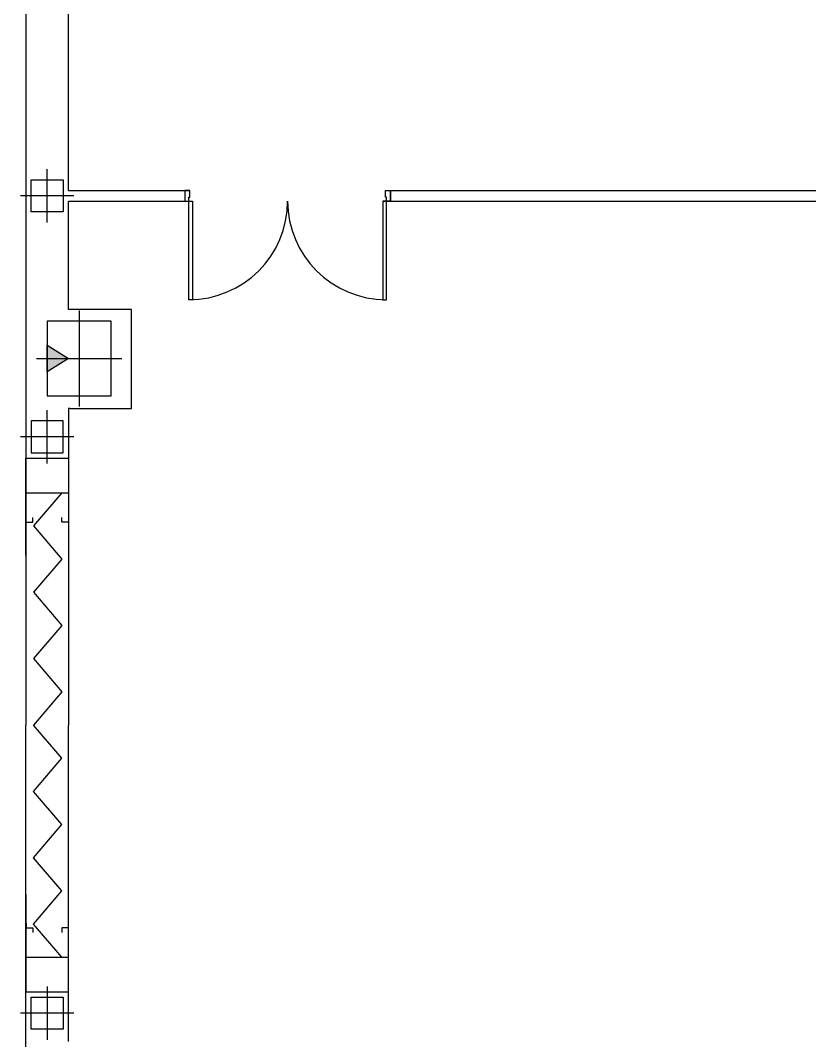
# Model space of a CAD drawing. Header units: millimetres. Extents: x 2499.3 to 2547.2, y 1705.7 to 1775.5.
# Drawn here: x 2499.88 to 2507.27, y 1717 to 1726.57 of the extents above; entities that cross this region are included whole.
import ezdxf

# ---------------------------------------------------------------- set-up
doc = ezdxf.new("R2010")
doc.units = ezdxf.units.MM
doc.linetypes.add('CENTER', pattern=[2, 1.25, -0.25, 0.25, -0.25])
doc.linetypes.add('PLANTA1$0$CONTINUA', pattern=[0])
for name, color, linetype in [('ESTRUCTURA - PILARES', 7, 'Continuous'), ('ESTRUCTURA - PILARES - CRECIMIENTO', 7, 'Continuous'), ('ESTRUCTURA - PILARES EJES', 7, 'CENTER'), ('FORRADO', 7, 'Continuous'), ('Nave', 7, 'Continuous')]:
    doc.layers.add(name, color=color, linetype=linetype)

msp = doc.modelspace()

# ---------------------------------------------------------------- hatches: boundary and pattern name
at = {"layer": 'ESTRUCTURA - PILARES - CRECIMIENTO'}
msp.add_hatch(color=256, dxfattribs=at).paths.add_polyline_path([(2500.1331, 1723.5214), (2500.3331, 1723.3964), (2500.1331, 1723.2714)])

# ---------------------------------------------------------------- linework, layer by layer
for p, q in [((2499.9331, 1721.5515, 0), (2499.9331, 1722.4621, 0)), ((2499.9331, 1722.4621, 0), (2500.3331, 1722.4621, 0)), ((2500.3331, 1722.4621, 0), (2500.3331, 1721.5514, 0)), ((2499.9372, 1722.139, 0), (2500.3331, 1722.139, 0)), ((2500.2697, 1722.139, 0), (2500.0056, 1721.8282, 0)), ((2500.0005, 1721.8619, 0), (2500.0005, 1721.9056, 0)), ((2500.2697, 1721.8619, 0), (2500.2697, 1721.9056, 0)), ((2499.9372, 1721.8223, 0), (2499.9372, 1721.8619, 0)), ((2499.9372, 1721.8619, 0), (2500.0005, 1721.8619, 0)), ((2500.0056, 1721.8282, 0), (2500.2697, 1721.5174, 0)), ((2500.3372, 1721.8618, 0), (2500.2697, 1721.8619, 0)), ((2500.2697, 1721.5174, 0), (2500.0056, 1721.2066, 0)), ((2500.0056, 1721.2066, 0), (2500.2697, 1720.8958, 0)), ((2500.2697, 1720.8958, 0), (2500.0056, 1720.585, 0)), ((2500.0056, 1720.585, 0), (2500.2697, 1720.2742, 0)), ((2500.2697, 1720.2742, 0), (2500.0044, 1719.9621, 0)), ((2500.2697, 1719.65, 0), (2500.0044, 1719.9621, 0)), ((2500.0056, 1719.3392, 0), (2500.2697, 1719.65, 0)), ((2500.2697, 1719.0284, 0), (2500.0056, 1719.3392, 0)), ((2500.0056, 1718.7176, 0), (2500.2697, 1719.0284, 0)), ((2500.2697, 1718.4068, 0), (2500.0056, 1718.7176, 0)), ((2499.9331, 1718.3727, 0), (2499.9331, 1717.4621, 0)), ((2500.0056, 1718.096, 0), (2500.2697, 1718.4068, 0)), ((2500.3331, 1717.4621, 0), (2500.3331, 1718.3728, 0)), ((2499.9372, 1718.1019, 0), (2499.9372, 1718.0623, 0)), ((2500.2697, 1717.7852, 0), (2500.0056, 1718.096, 0)), ((2499.9372, 1718.0623, 0), (2500.0005, 1718.0623, 0)), ((2500.0005, 1718.0623, 0), (2500.0005, 1718.0186, 0)), ((2500.3372, 1718.0624, 0), (2500.2697, 1718.0623, 0)), ((2500.2697, 1718.0623, 0), (2500.2697, 1718.0186, 0)), ((2499.9372, 1717.7852, 0), (2500.3331, 1717.7852, 0)), ((2499.9331, 1717.4621, 0), (2500.3331, 1717.4621, 0))]:
    msp.add_line(p, q)
at = {"color": 0, "linetype": 'ByBlock', "elevation": 0}
for points in [[(2501.4232, 1724.8723), (2501.4607, 1724.8723), (2501.4607, 1724.9073), (2501.4707, 1724.9073), (2501.4707, 1724.9723), (2501.4232, 1724.9723)], [(2503.3482, 1724.8723), (2503.3107, 1724.8723), (2503.3107, 1724.9073), (2503.3007, 1724.9073), (2503.3007, 1724.9723), (2503.3482, 1724.9723)], [(2501.4957, 1723.9473), (2501.4607, 1723.9473), (2501.4607, 1724.8723), (2501.4957, 1724.8723)], [(2503.2757, 1723.9473), (2503.3107, 1723.9473), (2503.3107, 1724.8723), (2503.2757, 1724.8723)]]:
    msp.add_lwpolyline(points, close=True, dxfattribs=at)
at = {"color": 0, "linetype": 'ByBlock'}
for centre, start, end in [((2501.4607, 1724.8723, 0), 270, 0), ((2503.3107, 1724.8723, 0), 180, 270)]:
    msp.add_arc(centre, 0.925, start, end, dxfattribs=at)
at = {"layer": 'ESTRUCTURA - PILARES', "elevation": 0}
for points in [[(2500.2831, 1724.771), (2499.9831, 1724.771), (2499.9831, 1725.071), (2500.2831, 1725.071)], [(2500.2831, 1722.8121), (2499.9831, 1722.8121), (2499.9831, 1722.5121), (2500.2831, 1722.5121)], [(2500.2831, 1717.1121), (2499.9831, 1717.1121), (2499.9831, 1717.4121), (2500.2831, 1717.4121)]]:
    msp.add_lwpolyline(points, close=True, dxfattribs=at)
msp.add_lwpolyline([(2500.4331, 1723.0464), (2500.7331, 1723.0464), (2500.7331, 1723.7464), (2500.1331, 1723.7464), (2500.1331, 1723.0464), (2500.4331, 1723.0464)], dxfattribs=at)
at = {"layer": 'ESTRUCTURA - PILARES - CRECIMIENTO', "elevation": 0}
msp.add_lwpolyline([(2500.1331, 1723.5214), (2500.3331, 1723.3964), (2500.1331, 1723.2714), (2500.1331, 1723.5214)], dxfattribs=at)
at = {"layer": 'ESTRUCTURA - PILARES EJES'}
for p, q in [((2500.1331, 1724.671), (2500.1331, 1725.171)), ((2500.3831, 1724.921), (2499.8831, 1724.921)), ((2500.4331, 1723.8464, 0), (2500.4331, 1722.9464, 0)), ((2500.0331, 1723.3964, 0), (2500.8331, 1723.3964, 0)), ((2500.1331, 1722.4122, 0), (2500.1331, 1722.9121, 0)), ((2500.383, 1722.6621, 0), (2499.8831, 1722.6621, 0)), ((2500.1331, 1717.512, 0), (2500.1331, 1717.0121, 0)), ((2500.383, 1717.2621, 0), (2499.8831, 1717.2621, 0))]:
    msp.add_line(p, q, dxfattribs=at)
at = {"layer": 'FORRADO', "linetype": 'PLANTA1$0$CONTINUA'}
for p, q in [((2500.3331, 1724.971), (2500.3331, 1726.971)), ((2500.3331, 1724.1679), (2500.3331, 1724.871))]:
    msp.add_line(p, q, dxfattribs=at)
at = {"layer": 'FORRADO', "linetype": 'PLANTA1$0$CONTINUA', "elevation": 0}
for points in [[(2500.3331, 1724.971), (2500.3331, 1726.2249)], [(2500.3331, 1724.971), (2500.3331, 1725.0604)], [(2500.3331, 1723.8564), (2500.3331, 1724.871)], [(2500.3489, 1722.9269), (2500.9231, 1722.9269), (2500.9231, 1723.8564), (2500.3331, 1723.8564)]]:
    msp.add_lwpolyline(points, dxfattribs=at)
at = {"layer": 'Nave'}
for p, q in [((2499.9331, 1729.48, 0), (2499.9331, 1724.1679, 0)), ((2499.9331, 1726.3922, 0), (2499.9331, 1723.378, 0)), ((2500.3331, 1724.971), (2501.4707, 1724.971)), ((2503.3007, 1724.971), (2516.8776, 1724.971)), ((2503.3482, 1724.8716, 0), (2503.3482, 1724.971, 0)), ((2500.3331, 1724.871), (2501.4957, 1724.871)), ((2503.2757, 1724.871), (2523.4776, 1724.871)), ((2499.9331, 1723.8564, 0), (2499.9331, 1722.4621, 0)), ((2500.3489, 1722.9269, 0), (2500.3331, 1722.9269, 0)), ((2500.3331, 1722.9269, 0), (2500.3331, 1722.4621, 0)), ((2499.9331, 1722.4621, 0), (2499.9331, 1719.9621, 0)), ((2499.9331, 1722.4621, 0), (2500.3331, 1722.4621, 0)), ((2500.3331, 1722.4621, 0), (2500.3331, 1719.9621, 0)), ((2499.9331, 1717.4621, 0), (2499.9331, 1719.9621, 0)), ((2500.3331, 1717.4621, 0), (2500.3331, 1719.9621, 0)), ((2499.9331, 1716.0678, 0), (2499.9331, 1717.4621, 0)), ((2499.9331, 1717.4621, 0), (2500.3331, 1717.4621, 0)), ((2500.3331, 1716.9973, 0), (2500.3331, 1717.4621, 0))]:
    msp.add_line(p, q, dxfattribs=at)

doc.saveas('drawing.dxf')
